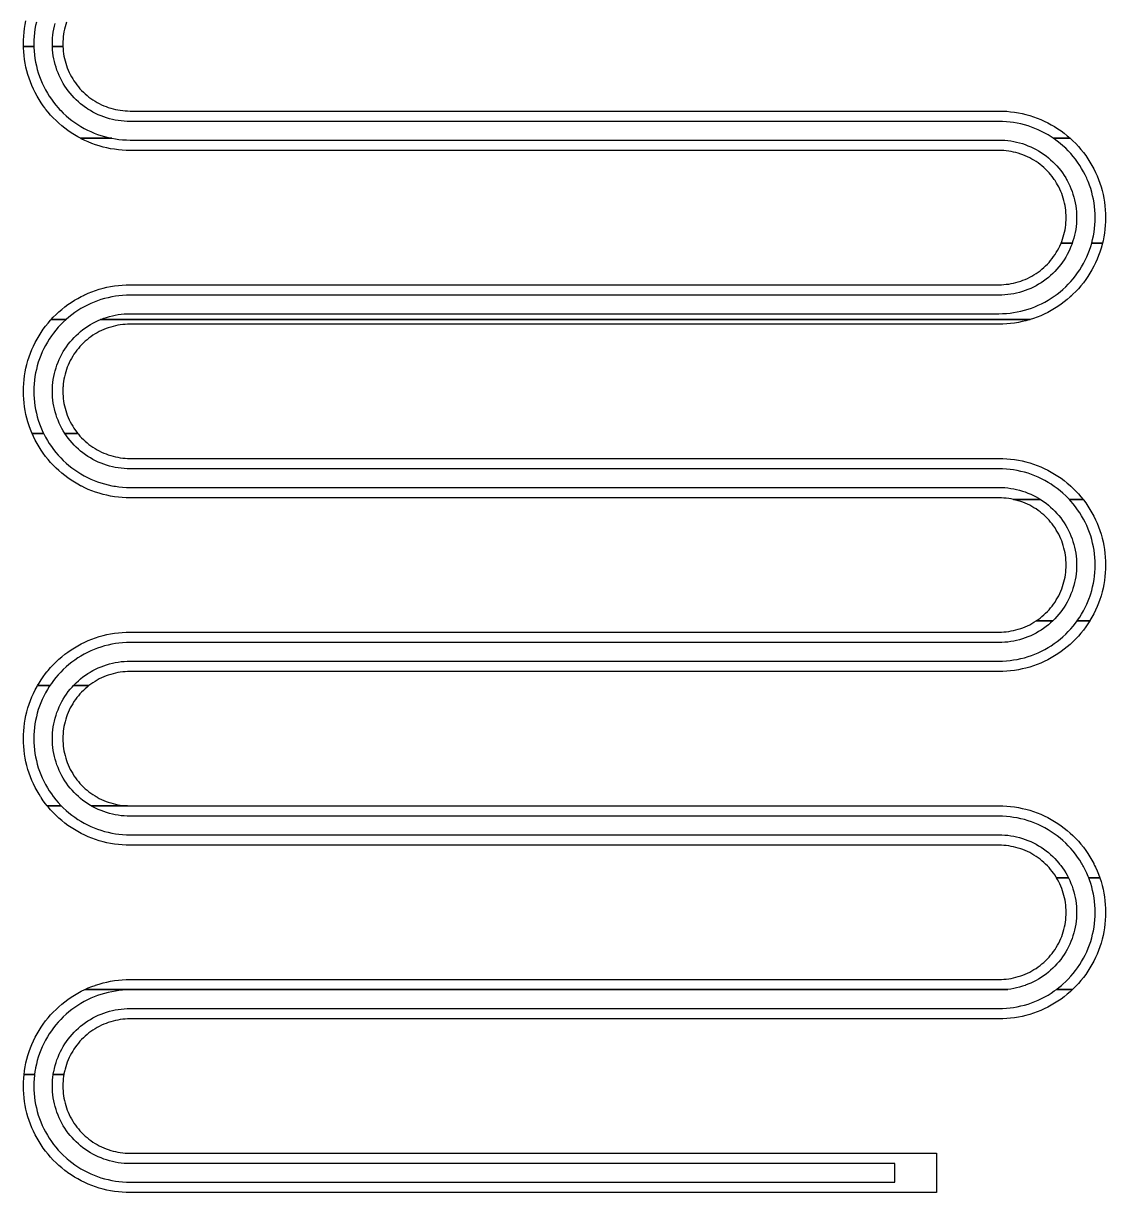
# Model space of a CAD drawing. Extents: x -4550 to 4550, y -4550 to 4550.
# Drawn here: x -2761 to -2139, y 29 to 703 of the extents above; entities that cross this region are included whole.
import ezdxf

# ---------------------------------------------------------------- set-up
doc = ezdxf.new("R2010")
doc.units = 0
doc.layers.add('L1D0', color=3, linetype='CONTINUOUS')

msp = doc.modelspace()

# ---------------------------------------------------------------- linework, layer by layer
at = {"layer": 'L1D0'}
for points in [[(-2753.894, 703.312), (-2754.338, 701.238), (-2754.701, 699.149), (-2754.985, 697.048), (-2755.188, 694.937), (-2755.309, 692.82), (-2755.35, 690.7), (-2755.323, 689.288), (-2761.324, 689.288), (-2761.35, 690.7), (-2761.309, 692.941), (-2761.186, 695.178), (-2760.982, 697.41), (-2760.696, 699.633), (-2760.329, 701.843), (-2759.882, 704.039)], [(-2736.58, 703.179), (-2737.011, 701.835), (-2737.393, 700.476), (-2737.725, 699.104), (-2738.007, 697.72), (-2738.238, 696.327), (-2738.418, 694.927), (-2738.547, 693.521), (-2738.624, 692.112), (-2738.65, 690.7), (-2738.624, 689.288), (-2744.623, 689.288), (-2744.65, 690.7), (-2744.617, 692.41), (-2744.519, 694.118), (-2744.355, 695.821), (-2744.127, 697.516), (-2743.833, 699.201), (-2743.476, 700.874), (-2743.054, 702.531)]]:
    msp.add_lwpolyline(points, dxfattribs=at)
for points in [[(-2728.467, 636.362), (-2730.026, 637.2), (-2731.96, 638.332), (-2733.851, 639.534), (-2735.697, 640.805), (-2737.496, 642.142), (-2739.244, 643.543), (-2740.94, 645.008), (-2742.581, 646.534), (-2744.166, 648.119), (-2745.692, 649.76), (-2747.157, 651.456), (-2748.374, 652.975), (-2748.558, 653.204), (-2749.056, 653.874), (-2749.895, 655.003), (-2751.166, 656.849), (-2752.368, 658.74), (-2753.5, 660.674), (-2754.561, 662.648), (-2755.549, 664.66), (-2756.463, 666.706), (-2757.302, 668.784), (-2758.064, 670.891), (-2758.749, 673.025), (-2759.355, 675.183), (-2759.882, 677.361), (-2760.329, 679.557), (-2760.696, 681.767), (-2760.982, 683.99), (-2761.186, 686.222), (-2761.309, 688.459), (-2761.324, 689.288), (-2755.323, 689.288), (-2755.309, 688.58), (-2755.188, 686.463), (-2754.985, 684.352), (-2754.701, 682.251), (-2754.338, 680.162), (-2753.894, 678.088), (-2753.371, 676.033), (-2752.77, 674), (-2752.092, 671.991), (-2751.337, 670.009), (-2750.507, 668.058), (-2749.603, 666.14), (-2748.626, 664.258), (-2747.577, 662.415), (-2746.459, 660.614), (-2745.272, 658.856), (-2744.019, 657.145), (-2742.702, 655.484), (-2741.322, 653.874), (-2740.489, 652.975), (-2739.881, 652.319), (-2738.381, 650.819), (-2736.826, 649.378), (-2735.216, 647.998), (-2733.555, 646.681), (-2731.844, 645.428), (-2730.086, 644.241), (-2728.285, 643.123), (-2726.442, 642.074), (-2724.56, 641.097), (-2722.642, 640.193), (-2720.691, 639.363), (-2718.709, 638.608), (-2716.7, 637.93), (-2714.667, 637.329), (-2712.612, 636.806), (-2710.538, 636.362)], [(-2168.734, 636.362), (-2169.914, 637.159), (-2171.715, 638.277), (-2173.558, 639.326), (-2175.44, 640.303), (-2177.358, 641.207), (-2179.309, 642.037), (-2181.291, 642.792), (-2183.3, 643.47), (-2185.333, 644.071), (-2187.388, 644.594), (-2189.462, 645.038), (-2191.551, 645.401), (-2193.652, 645.685), (-2195.763, 645.888), (-2197.88, 646.009), (-2200, 646.05), (-2700, 646.05), (-2701.71, 646.083), (-2703.418, 646.181), (-2705.121, 646.345), (-2706.816, 646.573), (-2708.501, 646.867), (-2710.174, 647.224), (-2711.831, 647.646), (-2713.472, 648.131), (-2715.092, 648.678), (-2716.691, 649.287), (-2718.265, 649.957), (-2719.812, 650.686), (-2721.33, 651.474), (-2722.817, 652.32), (-2723.872, 652.975), (-2724.27, 653.222), (-2725.236, 653.874), (-2725.688, 654.179), (-2727.068, 655.19), (-2728.408, 656.253), (-2729.707, 657.366), (-2730.962, 658.529), (-2732.171, 659.738), (-2733.334, 660.993), (-2734.447, 662.292), (-2735.51, 663.632), (-2736.521, 665.012), (-2737.478, 666.43), (-2738.38, 667.883), (-2739.226, 669.37), (-2740.014, 670.888), (-2740.743, 672.435), (-2741.413, 674.009), (-2742.022, 675.608), (-2742.569, 677.228), (-2743.054, 678.869), (-2743.476, 680.526), (-2743.833, 682.199), (-2744.127, 683.884), (-2744.355, 685.579), (-2744.519, 687.282), (-2744.617, 688.99), (-2744.623, 689.288), (-2738.624, 689.288), (-2738.547, 687.879), (-2738.418, 686.473), (-2738.238, 685.073), (-2738.007, 683.68), (-2737.725, 682.296), (-2737.393, 680.924), (-2737.011, 679.565), (-2736.58, 678.221), (-2736.1, 676.893), (-2735.571, 675.584), (-2734.996, 674.295), (-2734.373, 673.028), (-2733.705, 671.784), (-2732.991, 670.566), (-2732.234, 669.374), (-2731.434, 668.211), (-2730.591, 667.078), (-2729.708, 665.977), (-2728.785, 664.908), (-2727.824, 663.874), (-2726.826, 662.876), (-2725.792, 661.915), (-2724.723, 660.992), (-2723.622, 660.109), (-2722.489, 659.266), (-2721.326, 658.466), (-2720.134, 657.709), (-2718.916, 656.995), (-2717.672, 656.327), (-2716.405, 655.704), (-2715.116, 655.129), (-2713.807, 654.6), (-2712.479, 654.12), (-2711.712, 653.874), (-2711.135, 653.689), (-2709.776, 653.307), (-2708.404, 652.975), (-2707.02, 652.693), (-2705.627, 652.462), (-2704.227, 652.282), (-2702.821, 652.153), (-2701.412, 652.076), (-2700, 652.05), (-2200, 652.05), (-2197.759, 652.009), (-2195.522, 651.886), (-2193.29, 651.682), (-2191.067, 651.396), (-2188.857, 651.029), (-2186.661, 650.582), (-2184.483, 650.055), (-2182.325, 649.449), (-2180.191, 648.764), (-2178.084, 648.002), (-2176.006, 647.163), (-2173.96, 646.249), (-2171.948, 645.261), (-2169.974, 644.2), (-2168.04, 643.068), (-2166.149, 641.866), (-2164.303, 640.595), (-2162.504, 639.258), (-2160.756, 637.857), (-2159.06, 636.392), (-2159.028, 636.362)], [(-2164.248, 576.033), (-2163.9, 576.893), (-2163.42, 578.221), (-2162.989, 579.565), (-2162.607, 580.924), (-2162.275, 582.296), (-2161.993, 583.68), (-2161.762, 585.073), (-2161.582, 586.473), (-2161.453, 587.879), (-2161.376, 589.288), (-2161.35, 590.7), (-2161.376, 592.112), (-2161.453, 593.521), (-2161.582, 594.927), (-2161.762, 596.327), (-2161.993, 597.72), (-2162.275, 599.104), (-2162.607, 600.476), (-2162.989, 601.835), (-2163.42, 603.179), (-2163.9, 604.507), (-2164.429, 605.816), (-2165.004, 607.105), (-2165.627, 608.372), (-2166.295, 609.616), (-2166.82, 610.512), (-2167.009, 610.834), (-2167.766, 612.026), (-2168.172, 612.616), (-2168.566, 613.189), (-2169.409, 614.322), (-2170.292, 615.423), (-2171.215, 616.492), (-2172.176, 617.526), (-2173.174, 618.524), (-2174.208, 619.485), (-2175.277, 620.408), (-2176.378, 621.291), (-2177.511, 622.134), (-2178.674, 622.934), (-2179.866, 623.691), (-2181.084, 624.405), (-2182.328, 625.073), (-2183.595, 625.696), (-2184.884, 626.271), (-2186.193, 626.8), (-2187.521, 627.28), (-2188.865, 627.711), (-2190.224, 628.093), (-2191.596, 628.425), (-2192.98, 628.707), (-2194.373, 628.938), (-2195.773, 629.118), (-2197.179, 629.247), (-2198.588, 629.324), (-2200, 629.35), (-2700, 629.35), (-2702.241, 629.391), (-2704.478, 629.514), (-2706.71, 629.718), (-2708.933, 630.004), (-2711.143, 630.371), (-2713.339, 630.818), (-2715.517, 631.345), (-2717.675, 631.951), (-2719.809, 632.636), (-2721.916, 633.398), (-2723.994, 634.237), (-2726.04, 635.151), (-2728.052, 636.139), (-2728.467, 636.362), (-2710.538, 636.362), (-2708.449, 635.999), (-2706.348, 635.715), (-2704.237, 635.512), (-2702.12, 635.391), (-2700, 635.35), (-2200, 635.35), (-2198.29, 635.317), (-2196.582, 635.219), (-2194.879, 635.055), (-2193.184, 634.827), (-2191.499, 634.533), (-2189.826, 634.176), (-2188.169, 633.754), (-2186.528, 633.269), (-2184.908, 632.722), (-2183.309, 632.113), (-2181.735, 631.443), (-2180.188, 630.714), (-2178.67, 629.926), (-2177.183, 629.08), (-2175.73, 628.178), (-2174.312, 627.221), (-2172.932, 626.21), (-2171.592, 625.147), (-2170.293, 624.034), (-2169.038, 622.871), (-2167.829, 621.662), (-2166.666, 620.407), (-2165.553, 619.108), (-2164.49, 617.768), (-2163.479, 616.388), (-2162.522, 614.97), (-2161.62, 613.517), (-2161.107, 612.616), (-2160.774, 612.03), (-2159.986, 610.512), (-2159.257, 608.965), (-2158.587, 607.391), (-2157.978, 605.792), (-2157.431, 604.172), (-2156.946, 602.531), (-2156.524, 600.874), (-2156.167, 599.201), (-2155.873, 597.516), (-2155.645, 595.821), (-2155.481, 594.118), (-2155.383, 592.41), (-2155.35, 590.7), (-2155.383, 588.99), (-2155.481, 587.282), (-2155.645, 585.579), (-2155.873, 583.884), (-2156.167, 582.199), (-2156.524, 580.526), (-2156.946, 578.869), (-2157.431, 577.228), (-2157.834, 576.033)], [(-2146.629, 576.033), (-2146.106, 578.088), (-2145.662, 580.162), (-2145.299, 582.251), (-2145.015, 584.352), (-2144.812, 586.463), (-2144.691, 588.58), (-2144.65, 590.7), (-2144.691, 592.82), (-2144.812, 594.937), (-2145.015, 597.048), (-2145.299, 599.149), (-2145.662, 601.238), (-2146.106, 603.312), (-2146.629, 605.367), (-2147.23, 607.4), (-2147.908, 609.409), (-2148.328, 610.512), (-2148.663, 611.391), (-2149.184, 612.616), (-2149.493, 613.342), (-2150.397, 615.26), (-2151.374, 617.142), (-2152.423, 618.985), (-2153.541, 620.786), (-2154.728, 622.544), (-2155.981, 624.255), (-2157.298, 625.916), (-2158.678, 627.526), (-2160.119, 629.081), (-2161.619, 630.581), (-2163.174, 632.022), (-2164.784, 633.402), (-2166.445, 634.719), (-2168.156, 635.972), (-2168.734, 636.362), (-2159.028, 636.362), (-2157.419, 634.866), (-2155.834, 633.281), (-2154.308, 631.64), (-2152.843, 629.944), (-2151.442, 628.196), (-2150.105, 626.397), (-2148.834, 624.551), (-2147.632, 622.66), (-2146.5, 620.726), (-2145.439, 618.752), (-2144.451, 616.74), (-2143.537, 614.694), (-2142.698, 612.616), (-2141.937, 610.512), (-2141.936, 610.509), (-2141.251, 608.375), (-2140.645, 606.217), (-2140.118, 604.039), (-2139.671, 601.843), (-2139.304, 599.633), (-2139.018, 597.41), (-2138.814, 595.178), (-2138.691, 592.941), (-2138.65, 590.7), (-2138.691, 588.459), (-2138.814, 586.222), (-2139.018, 583.99), (-2139.304, 581.767), (-2139.671, 579.557), (-2140.118, 577.361), (-2140.439, 576.033)], [(-2745.337, 532.022), (-2744.166, 533.281), (-2742.581, 534.866), (-2740.94, 536.392), (-2739.244, 537.857), (-2737.496, 539.258), (-2735.697, 540.595), (-2733.851, 541.866), (-2731.96, 543.068), (-2730.026, 544.2), (-2728.052, 545.261), (-2727.188, 545.685), (-2726.775, 545.888), (-2726.178, 546.181), (-2726.04, 546.249), (-2723.994, 547.163), (-2721.916, 548.002), (-2719.809, 548.764), (-2717.675, 549.449), (-2715.517, 550.055), (-2713.339, 550.582), (-2711.143, 551.029), (-2708.933, 551.396), (-2706.71, 551.682), (-2704.478, 551.886), (-2702.241, 552.009), (-2700, 552.05), (-2200, 552.05), (-2198.588, 552.076), (-2197.179, 552.153), (-2195.773, 552.282), (-2194.373, 552.462), (-2192.98, 552.693), (-2191.596, 552.975), (-2190.224, 553.307), (-2188.865, 553.689), (-2187.521, 554.12), (-2186.193, 554.6), (-2184.884, 555.129), (-2183.595, 555.704), (-2182.328, 556.327), (-2181.084, 556.995), (-2179.866, 557.709), (-2178.674, 558.466), (-2177.511, 559.266), (-2176.378, 560.109), (-2175.277, 560.992), (-2174.208, 561.915), (-2173.174, 562.876), (-2172.176, 563.874), (-2171.215, 564.908), (-2170.292, 565.977), (-2169.409, 567.078), (-2168.566, 568.211), (-2167.766, 569.374), (-2167.009, 570.566), (-2166.295, 571.784), (-2165.627, 573.028), (-2165.004, 574.295), (-2164.429, 575.584), (-2164.248, 576.033), (-2157.834, 576.033), (-2157.978, 575.608), (-2158.587, 574.009), (-2159.257, 572.435), (-2159.986, 570.888), (-2160.774, 569.37), (-2161.62, 567.883), (-2162.522, 566.43), (-2163.479, 565.012), (-2164.49, 563.632), (-2165.553, 562.292), (-2166.666, 560.993), (-2167.829, 559.738), (-2169.038, 558.529), (-2170.293, 557.366), (-2171.592, 556.253), (-2172.932, 555.19), (-2174.312, 554.179), (-2175.73, 553.222), (-2177.183, 552.32), (-2178.67, 551.474), (-2180.188, 550.686), (-2181.735, 549.957), (-2183.309, 549.287), (-2184.908, 548.678), (-2186.528, 548.131), (-2188.169, 547.646), (-2189.826, 547.224), (-2191.499, 546.867), (-2193.184, 546.573), (-2194.879, 546.345), (-2196.582, 546.181), (-2198.29, 546.083), (-2200, 546.05), (-2700, 546.05), (-2702.12, 546.009), (-2704.237, 545.888), (-2706.348, 545.685), (-2708.449, 545.401), (-2710.538, 545.038), (-2712.612, 544.594), (-2714.667, 544.071), (-2716.7, 543.47), (-2718.709, 542.792), (-2720.691, 542.037), (-2722.642, 541.207), (-2724.56, 540.303), (-2726.442, 539.326), (-2728.285, 538.277), (-2730.086, 537.159), (-2731.844, 535.972), (-2733.555, 534.719), (-2735.216, 533.402), (-2736.826, 532.022)], [(-2716.905, 532.022), (-2716.691, 532.113), (-2715.092, 532.722), (-2713.472, 533.269), (-2711.831, 533.754), (-2710.174, 534.176), (-2708.501, 534.533), (-2706.816, 534.827), (-2705.121, 535.055), (-2703.418, 535.219), (-2701.71, 535.317), (-2700, 535.35), (-2200, 535.35), (-2197.88, 535.391), (-2195.763, 535.512), (-2193.652, 535.715), (-2191.551, 535.999), (-2189.462, 536.362), (-2187.388, 536.806), (-2185.333, 537.329), (-2183.3, 537.93), (-2181.291, 538.608), (-2179.309, 539.363), (-2177.358, 540.193), (-2175.44, 541.097), (-2173.558, 542.074), (-2171.715, 543.123), (-2169.914, 544.241), (-2168.156, 545.428), (-2167.805, 545.685), (-2167.528, 545.888), (-2167.128, 546.181), (-2166.445, 546.681), (-2164.784, 547.998), (-2163.174, 549.378), (-2161.619, 550.819), (-2160.119, 552.319), (-2158.678, 553.874), (-2157.298, 555.484), (-2155.981, 557.145), (-2154.728, 558.856), (-2153.541, 560.614), (-2152.423, 562.415), (-2151.374, 564.258), (-2150.397, 566.14), (-2149.493, 568.058), (-2148.663, 570.009), (-2147.908, 571.991), (-2147.23, 574), (-2146.629, 576.033), (-2140.439, 576.033), (-2140.645, 575.183), (-2141.251, 573.025), (-2141.936, 570.891), (-2142.698, 568.784), (-2143.537, 566.706), (-2144.451, 564.66), (-2145.439, 562.648), (-2146.5, 560.674), (-2147.632, 558.74), (-2148.834, 556.849), (-2150.105, 555.003), (-2151.442, 553.204), (-2152.843, 551.456), (-2154.308, 549.76), (-2155.834, 548.119), (-2157.419, 546.534), (-2157.799, 546.181), (-2158.114, 545.888), (-2158.332, 545.685), (-2159.06, 545.008), (-2160.756, 543.543), (-2162.504, 542.142), (-2164.303, 540.805), (-2166.149, 539.534), (-2168.04, 538.332), (-2169.974, 537.2), (-2171.948, 536.139), (-2173.96, 535.151), (-2176.006, 534.237), (-2178.084, 533.398), (-2180.191, 532.636), (-2182.104, 532.022)], [(-2756.34, 466.43), (-2756.463, 466.706), (-2757.302, 468.784), (-2758.064, 470.891), (-2758.749, 473.025), (-2759.355, 475.183), (-2759.882, 477.361), (-2760.329, 479.557), (-2760.696, 481.767), (-2760.982, 483.99), (-2761.186, 486.222), (-2761.309, 488.459), (-2761.35, 490.7), (-2761.319, 492.41), (-2761.311, 492.82), (-2761.309, 492.941), (-2761.186, 495.178), (-2760.982, 497.41), (-2760.696, 499.633), (-2760.329, 501.843), (-2759.882, 504.039), (-2759.355, 506.217), (-2758.749, 508.375), (-2758.064, 510.509), (-2757.302, 512.616), (-2756.463, 514.694), (-2755.549, 516.74), (-2754.561, 518.752), (-2753.5, 520.726), (-2752.368, 522.66), (-2751.166, 524.551), (-2749.895, 526.397), (-2748.558, 528.196), (-2747.157, 529.944), (-2745.692, 531.64), (-2745.337, 532.022), (-2736.826, 532.022), (-2738.381, 530.581), (-2739.881, 529.081), (-2741.322, 527.526), (-2742.702, 525.916), (-2744.019, 524.255), (-2745.272, 522.544), (-2746.459, 520.786), (-2747.577, 518.985), (-2748.626, 517.142), (-2749.603, 515.26), (-2750.507, 513.342), (-2751.337, 511.391), (-2752.092, 509.409), (-2752.77, 507.4), (-2753.371, 505.367), (-2753.894, 503.312), (-2754.338, 501.238), (-2754.701, 499.149), (-2754.985, 497.048), (-2755.188, 494.937), (-2755.302, 492.941), (-2755.309, 492.82), (-2755.317, 492.41), (-2755.35, 490.7), (-2755.309, 488.58), (-2755.188, 486.463), (-2754.985, 484.352), (-2754.701, 482.251), (-2754.338, 480.162), (-2753.894, 478.088), (-2753.371, 476.033), (-2752.77, 474), (-2752.092, 471.991), (-2751.337, 470.009), (-2750.507, 468.058), (-2749.74, 466.43)], [(-2737.478, 466.43), (-2738.38, 467.883), (-2739.226, 469.37), (-2740.014, 470.888), (-2740.743, 472.435), (-2741.413, 474.009), (-2742.022, 475.608), (-2742.569, 477.228), (-2743.054, 478.869), (-2743.476, 480.526), (-2743.833, 482.199), (-2744.127, 483.884), (-2744.355, 485.579), (-2744.519, 487.282), (-2744.617, 488.99), (-2744.65, 490.7), (-2744.617, 492.41), (-2744.594, 492.82), (-2744.587, 492.941), (-2744.519, 494.118), (-2744.355, 495.821), (-2744.127, 497.516), (-2743.833, 499.201), (-2743.476, 500.874), (-2743.054, 502.531), (-2742.569, 504.172), (-2742.022, 505.792), (-2741.413, 507.391), (-2740.743, 508.965), (-2740.014, 510.512), (-2739.226, 512.03), (-2738.38, 513.517), (-2737.478, 514.97), (-2736.521, 516.388), (-2735.51, 517.768), (-2734.447, 519.108), (-2733.334, 520.407), (-2732.171, 521.662), (-2730.962, 522.871), (-2729.707, 524.034), (-2728.408, 525.147), (-2727.068, 526.21), (-2725.688, 527.221), (-2724.27, 528.178), (-2722.817, 529.08), (-2721.33, 529.926), (-2719.812, 530.714), (-2718.265, 531.443), (-2716.905, 532.022), (-2182.104, 532.022), (-2182.325, 531.951), (-2184.483, 531.345), (-2186.661, 530.818), (-2188.857, 530.371), (-2191.067, 530.004), (-2193.29, 529.718), (-2195.522, 529.514), (-2197.759, 529.391), (-2200, 529.35), (-2700, 529.35), (-2701.412, 529.324), (-2702.821, 529.247), (-2704.227, 529.118), (-2705.627, 528.938), (-2707.02, 528.707), (-2708.404, 528.425), (-2709.776, 528.093), (-2711.135, 527.711), (-2712.479, 527.28), (-2713.807, 526.8), (-2715.116, 526.271), (-2716.405, 525.696), (-2717.672, 525.073), (-2718.916, 524.405), (-2720.134, 523.691), (-2721.326, 522.934), (-2722.489, 522.134), (-2723.622, 521.291), (-2724.723, 520.408), (-2725.792, 519.485), (-2726.826, 518.524), (-2727.824, 517.526), (-2728.785, 516.492), (-2729.708, 515.423), (-2730.591, 514.322), (-2731.434, 513.189), (-2732.234, 512.026), (-2732.991, 510.834), (-2733.705, 509.616), (-2734.373, 508.372), (-2734.996, 507.105), (-2735.571, 505.816), (-2736.1, 504.507), (-2736.58, 503.179), (-2737.011, 501.835), (-2737.393, 500.476), (-2737.725, 499.104), (-2738.007, 497.72), (-2738.238, 496.327), (-2738.418, 494.927), (-2738.547, 493.521), (-2738.579, 492.941), (-2738.586, 492.82), (-2738.608, 492.41), (-2738.624, 492.112), (-2738.65, 490.7), (-2738.624, 489.288), (-2738.547, 487.879), (-2738.418, 486.473), (-2738.238, 485.073), (-2738.007, 483.68), (-2737.725, 482.296), (-2737.393, 480.924), (-2737.011, 479.565), (-2736.58, 478.221), (-2736.1, 476.893), (-2735.571, 475.584), (-2734.996, 474.295), (-2734.373, 473.028), (-2733.705, 471.784), (-2732.991, 470.566), (-2732.234, 469.374), (-2731.434, 468.211), (-2730.591, 467.078), (-2730.071, 466.43)], [(-2191.596, 428.425), (-2192.98, 428.707), (-2194.373, 428.938), (-2195.773, 429.118), (-2197.179, 429.247), (-2198.588, 429.324), (-2200, 429.35), (-2700, 429.35), (-2702.241, 429.391), (-2704.478, 429.514), (-2706.71, 429.718), (-2708.933, 430.004), (-2711.143, 430.371), (-2713.339, 430.818), (-2715.517, 431.345), (-2717.675, 431.951), (-2719.809, 432.636), (-2721.916, 433.398), (-2723.994, 434.237), (-2726.04, 435.151), (-2727.767, 435.999), (-2728.052, 436.139), (-2728.467, 436.362), (-2730.026, 437.2), (-2731.96, 438.332), (-2733.851, 439.534), (-2735.697, 440.805), (-2737.496, 442.142), (-2739.244, 443.543), (-2740.94, 445.008), (-2742.581, 446.534), (-2744.166, 448.119), (-2745.692, 449.76), (-2747.157, 451.456), (-2748.558, 453.204), (-2749.895, 455.003), (-2751.166, 456.849), (-2752.368, 458.74), (-2753.5, 460.674), (-2754.561, 462.648), (-2755.549, 464.66), (-2756.34, 466.43), (-2749.74, 466.43), (-2749.603, 466.14), (-2748.626, 464.258), (-2747.577, 462.415), (-2746.459, 460.614), (-2745.272, 458.856), (-2744.019, 457.145), (-2742.702, 455.484), (-2741.322, 453.874), (-2739.881, 452.319), (-2738.381, 450.819), (-2736.826, 449.378), (-2735.216, 447.998), (-2733.555, 446.681), (-2731.844, 445.428), (-2730.086, 444.241), (-2728.285, 443.123), (-2726.442, 442.074), (-2724.56, 441.097), (-2722.642, 440.193), (-2720.691, 439.363), (-2718.709, 438.608), (-2716.7, 437.93), (-2714.667, 437.329), (-2712.612, 436.806), (-2710.538, 436.362), (-2709.255, 436.139), (-2708.449, 435.999), (-2706.348, 435.715), (-2704.237, 435.512), (-2702.12, 435.391), (-2700, 435.35), (-2200, 435.35), (-2198.29, 435.317), (-2196.582, 435.219), (-2194.879, 435.055), (-2193.184, 434.827), (-2191.499, 434.533), (-2189.826, 434.176), (-2188.169, 433.754), (-2186.528, 433.269), (-2184.908, 432.722), (-2183.309, 432.113), (-2181.735, 431.443), (-2180.188, 430.714), (-2178.67, 429.926), (-2177.183, 429.08), (-2176.128, 428.425)], [(-2159.511, 428.425), (-2160.119, 429.081), (-2161.619, 430.581), (-2163.174, 432.022), (-2164.784, 433.402), (-2166.445, 434.719), (-2168.156, 435.972), (-2168.196, 435.999), (-2168.404, 436.139), (-2168.734, 436.362), (-2169.914, 437.159), (-2171.715, 438.277), (-2173.558, 439.326), (-2175.44, 440.303), (-2177.358, 441.207), (-2179.309, 442.037), (-2181.291, 442.792), (-2183.3, 443.47), (-2185.333, 444.071), (-2187.388, 444.594), (-2189.462, 445.038), (-2191.551, 445.401), (-2193.652, 445.685), (-2195.763, 445.888), (-2197.88, 446.009), (-2200, 446.05), (-2700, 446.05), (-2701.71, 446.083), (-2703.418, 446.181), (-2705.121, 446.345), (-2706.816, 446.573), (-2708.501, 446.867), (-2710.174, 447.224), (-2711.831, 447.646), (-2713.472, 448.131), (-2715.092, 448.678), (-2716.691, 449.287), (-2718.265, 449.957), (-2719.812, 450.686), (-2721.33, 451.474), (-2722.817, 452.32), (-2724.27, 453.222), (-2725.688, 454.179), (-2727.068, 455.19), (-2728.408, 456.253), (-2729.707, 457.366), (-2730.962, 458.529), (-2732.171, 459.738), (-2733.334, 460.993), (-2734.447, 462.292), (-2735.51, 463.632), (-2736.521, 465.012), (-2737.478, 466.43), (-2730.071, 466.43), (-2729.708, 465.977), (-2728.785, 464.908), (-2727.824, 463.874), (-2726.826, 462.876), (-2725.792, 461.915), (-2724.723, 460.992), (-2723.622, 460.109), (-2722.489, 459.266), (-2721.326, 458.466), (-2720.134, 457.709), (-2718.916, 456.995), (-2717.672, 456.327), (-2716.405, 455.704), (-2715.116, 455.129), (-2713.807, 454.6), (-2712.479, 454.12), (-2711.135, 453.689), (-2709.776, 453.307), (-2708.404, 452.975), (-2707.02, 452.693), (-2705.627, 452.462), (-2704.227, 452.282), (-2702.821, 452.153), (-2701.412, 452.076), (-2700, 452.05), (-2200, 452.05), (-2197.759, 452.009), (-2195.522, 451.886), (-2193.29, 451.682), (-2191.067, 451.396), (-2188.857, 451.029), (-2186.661, 450.582), (-2184.483, 450.055), (-2182.325, 449.449), (-2180.191, 448.764), (-2178.084, 448.002), (-2176.006, 447.163), (-2173.96, 446.249), (-2171.948, 445.261), (-2169.974, 444.2), (-2168.04, 443.068), (-2166.149, 441.866), (-2164.303, 440.595), (-2162.504, 439.258), (-2160.756, 437.857), (-2159.06, 436.392), (-2159.028, 436.362), (-2158.788, 436.139), (-2158.637, 435.999), (-2157.419, 434.866), (-2155.834, 433.281), (-2154.308, 431.64), (-2152.843, 429.944), (-2151.626, 428.425)], [(-2178.674, 358.466), (-2177.511, 359.266), (-2176.378, 360.109), (-2175.277, 360.992), (-2174.208, 361.915), (-2173.174, 362.876), (-2172.176, 363.874), (-2171.215, 364.908), (-2170.292, 365.977), (-2169.409, 367.078), (-2168.566, 368.211), (-2167.766, 369.374), (-2167.009, 370.566), (-2166.295, 371.784), (-2165.945, 372.435), (-2165.629, 373.025), (-2165.627, 373.028), (-2165.004, 374.295), (-2164.429, 375.584), (-2163.9, 376.893), (-2163.42, 378.221), (-2162.989, 379.565), (-2162.607, 380.924), (-2162.275, 382.296), (-2161.993, 383.68), (-2161.762, 385.073), (-2161.582, 386.473), (-2161.453, 387.879), (-2161.376, 389.288), (-2161.35, 390.7), (-2161.376, 392.112), (-2161.453, 393.521), (-2161.582, 394.927), (-2161.762, 396.327), (-2161.993, 397.72), (-2162.275, 399.104), (-2162.607, 400.476), (-2162.989, 401.835), (-2163.42, 403.179), (-2163.9, 404.507), (-2164.429, 405.816), (-2165.004, 407.105), (-2165.627, 408.372), (-2166.295, 409.616), (-2167.009, 410.834), (-2167.766, 412.026), (-2168.566, 413.189), (-2169.409, 414.322), (-2170.292, 415.423), (-2171.215, 416.492), (-2172.176, 417.526), (-2173.174, 418.524), (-2174.208, 419.485), (-2175.277, 420.408), (-2176.378, 421.291), (-2177.511, 422.134), (-2178.674, 422.934), (-2179.866, 423.691), (-2181.084, 424.405), (-2182.328, 425.073), (-2183.595, 425.696), (-2184.884, 426.271), (-2186.193, 426.8), (-2187.521, 427.28), (-2188.865, 427.711), (-2190.224, 428.093), (-2191.596, 428.425), (-2176.128, 428.425), (-2175.73, 428.178), (-2174.312, 427.221), (-2172.932, 426.21), (-2171.592, 425.147), (-2170.293, 424.034), (-2169.038, 422.871), (-2167.829, 421.662), (-2166.666, 420.407), (-2165.553, 419.108), (-2164.49, 417.768), (-2163.479, 416.388), (-2162.522, 414.97), (-2161.62, 413.517), (-2160.774, 412.03), (-2159.986, 410.512), (-2159.257, 408.965), (-2158.587, 407.391), (-2157.978, 405.792), (-2157.431, 404.172), (-2156.946, 402.531), (-2156.524, 400.874), (-2156.167, 399.201), (-2155.873, 397.516), (-2155.645, 395.821), (-2155.481, 394.118), (-2155.383, 392.41), (-2155.35, 390.7), (-2155.383, 388.99), (-2155.481, 387.282), (-2155.645, 385.579), (-2155.873, 383.884), (-2156.167, 382.199), (-2156.524, 380.526), (-2156.946, 378.869), (-2157.431, 377.228), (-2157.978, 375.608), (-2158.587, 374.009), (-2159.005, 373.028), (-2159.006, 373.025), (-2159.257, 372.435), (-2159.986, 370.888), (-2160.774, 369.37), (-2161.62, 367.883), (-2162.522, 366.43), (-2163.479, 365.012), (-2164.49, 363.632), (-2165.553, 362.292), (-2166.666, 360.993), (-2167.829, 359.738), (-2169.038, 358.529), (-2169.106, 358.466)], [(-2155.014, 358.466), (-2154.728, 358.856), (-2153.541, 360.614), (-2152.423, 362.415), (-2151.374, 364.258), (-2150.397, 366.14), (-2149.493, 368.058), (-2148.663, 370.009), (-2147.908, 371.991), (-2147.758, 372.435), (-2147.559, 373.025), (-2147.558, 373.028), (-2147.23, 374), (-2146.629, 376.033), (-2146.106, 378.088), (-2145.662, 380.162), (-2145.299, 382.251), (-2145.015, 384.352), (-2144.812, 386.463), (-2144.691, 388.58), (-2144.65, 390.7), (-2144.691, 392.82), (-2144.812, 394.937), (-2145.015, 397.048), (-2145.299, 399.149), (-2145.662, 401.238), (-2146.106, 403.312), (-2146.629, 405.367), (-2147.23, 407.4), (-2147.908, 409.409), (-2148.663, 411.391), (-2149.493, 413.342), (-2150.397, 415.26), (-2151.374, 417.142), (-2152.423, 418.985), (-2153.541, 420.786), (-2154.728, 422.544), (-2155.981, 424.255), (-2157.298, 425.916), (-2158.678, 427.526), (-2159.511, 428.425), (-2151.626, 428.425), (-2151.442, 428.196), (-2150.105, 426.397), (-2148.834, 424.551), (-2147.632, 422.66), (-2146.5, 420.726), (-2145.439, 418.752), (-2144.451, 416.74), (-2143.537, 414.694), (-2142.698, 412.616), (-2141.936, 410.509), (-2141.251, 408.375), (-2140.645, 406.217), (-2140.118, 404.039), (-2139.671, 401.843), (-2139.304, 399.633), (-2139.018, 397.41), (-2138.814, 395.178), (-2138.691, 392.941), (-2138.65, 390.7), (-2138.691, 388.459), (-2138.814, 386.222), (-2139.018, 383.99), (-2139.304, 381.767), (-2139.671, 379.557), (-2140.118, 377.361), (-2140.645, 375.183), (-2141.25, 373.028), (-2141.251, 373.025), (-2141.44, 372.435), (-2141.936, 370.891), (-2142.698, 368.784), (-2143.537, 366.706), (-2144.451, 364.66), (-2145.439, 362.648), (-2146.5, 360.674), (-2147.632, 358.74), (-2147.806, 358.466)], [(-2753.169, 321.291), (-2752.368, 322.66), (-2751.166, 324.551), (-2749.895, 326.397), (-2748.558, 328.196), (-2747.819, 329.118), (-2747.716, 329.247), (-2747.654, 329.324), (-2747.157, 329.944), (-2745.692, 331.64), (-2744.166, 333.281), (-2742.581, 334.866), (-2740.94, 336.392), (-2739.244, 337.857), (-2737.496, 339.258), (-2735.697, 340.595), (-2733.851, 341.866), (-2731.96, 343.068), (-2730.026, 344.2), (-2728.052, 345.261), (-2726.04, 346.249), (-2723.994, 347.163), (-2721.916, 348.002), (-2719.809, 348.764), (-2717.675, 349.449), (-2715.517, 350.055), (-2713.339, 350.582), (-2711.143, 351.029), (-2708.933, 351.396), (-2706.71, 351.682), (-2704.478, 351.886), (-2702.241, 352.009), (-2700, 352.05), (-2200, 352.05), (-2198.588, 352.076), (-2197.179, 352.153), (-2195.773, 352.282), (-2194.373, 352.462), (-2192.98, 352.693), (-2191.596, 352.975), (-2190.224, 353.307), (-2188.865, 353.689), (-2187.521, 354.12), (-2186.193, 354.6), (-2184.884, 355.129), (-2183.595, 355.704), (-2182.328, 356.327), (-2181.084, 356.995), (-2179.866, 357.709), (-2178.674, 358.466), (-2169.106, 358.466), (-2170.293, 357.366), (-2171.592, 356.253), (-2172.932, 355.19), (-2174.312, 354.179), (-2175.73, 353.222), (-2177.183, 352.32), (-2178.67, 351.474), (-2180.188, 350.686), (-2181.735, 349.957), (-2183.309, 349.287), (-2184.908, 348.678), (-2186.528, 348.131), (-2188.169, 347.646), (-2189.826, 347.224), (-2191.499, 346.867), (-2193.184, 346.573), (-2194.879, 346.345), (-2196.582, 346.181), (-2198.29, 346.083), (-2200, 346.05), (-2700, 346.05), (-2702.12, 346.009), (-2704.237, 345.888), (-2706.348, 345.685), (-2708.449, 345.401), (-2710.538, 345.038), (-2712.612, 344.594), (-2714.667, 344.071), (-2716.7, 343.47), (-2718.709, 342.792), (-2720.691, 342.037), (-2722.642, 341.207), (-2724.56, 340.303), (-2726.442, 339.326), (-2728.285, 338.277), (-2730.086, 337.159), (-2731.844, 335.972), (-2733.555, 334.719), (-2735.216, 333.402), (-2736.826, 332.022), (-2738.381, 330.581), (-2739.881, 329.081), (-2741.322, 327.526), (-2742.702, 325.916), (-2744.019, 324.255), (-2745.272, 322.544), (-2746.118, 321.291)], [(-2732.515, 321.291), (-2732.171, 321.662), (-2730.962, 322.871), (-2729.707, 324.034), (-2728.408, 325.147), (-2727.068, 326.21), (-2725.688, 327.221), (-2724.27, 328.178), (-2722.817, 329.08), (-2722.75, 329.118), (-2722.523, 329.247), (-2722.388, 329.324), (-2721.33, 329.926), (-2719.812, 330.714), (-2718.265, 331.443), (-2716.691, 332.113), (-2715.092, 332.722), (-2713.472, 333.269), (-2711.831, 333.754), (-2710.174, 334.176), (-2708.501, 334.533), (-2706.816, 334.827), (-2705.121, 335.055), (-2703.418, 335.219), (-2701.71, 335.317), (-2700, 335.35), (-2200, 335.35), (-2197.88, 335.391), (-2195.763, 335.512), (-2193.652, 335.715), (-2191.551, 335.999), (-2189.462, 336.362), (-2187.388, 336.806), (-2185.333, 337.329), (-2183.3, 337.93), (-2181.291, 338.608), (-2179.309, 339.363), (-2177.358, 340.193), (-2175.44, 341.097), (-2173.558, 342.074), (-2171.715, 343.123), (-2169.914, 344.241), (-2168.156, 345.428), (-2166.445, 346.681), (-2164.784, 347.998), (-2163.174, 349.378), (-2161.619, 350.819), (-2160.119, 352.319), (-2158.678, 353.874), (-2157.298, 355.484), (-2155.981, 357.145), (-2155.014, 358.466), (-2147.806, 358.466), (-2148.834, 356.849), (-2150.105, 355.003), (-2151.442, 353.204), (-2152.843, 351.456), (-2154.308, 349.76), (-2155.834, 348.119), (-2157.419, 346.534), (-2159.06, 345.008), (-2160.756, 343.543), (-2162.504, 342.142), (-2164.303, 340.805), (-2166.149, 339.534), (-2168.04, 338.332), (-2169.974, 337.2), (-2171.948, 336.139), (-2173.96, 335.151), (-2176.006, 334.237), (-2178.084, 333.398), (-2180.191, 332.636), (-2182.325, 331.951), (-2184.483, 331.345), (-2186.661, 330.818), (-2188.857, 330.371), (-2191.067, 330.004), (-2193.29, 329.718), (-2195.522, 329.514), (-2197.759, 329.391), (-2200, 329.35), (-2700, 329.35), (-2701.412, 329.324), (-2702.821, 329.247), (-2704.227, 329.118), (-2705.627, 328.938), (-2707.02, 328.707), (-2708.404, 328.425), (-2709.776, 328.093), (-2711.135, 327.711), (-2712.479, 327.28), (-2713.807, 326.8), (-2715.116, 326.271), (-2716.405, 325.696), (-2717.672, 325.073), (-2718.916, 324.405), (-2720.134, 323.691), (-2721.326, 322.934), (-2722.489, 322.134), (-2723.622, 321.291)], [(-2747.654, 252.076), (-2748.558, 253.204), (-2749.895, 255.003), (-2751.166, 256.849), (-2751.354, 257.145), (-2751.494, 257.366), (-2752.368, 258.74), (-2753.5, 260.674), (-2754.561, 262.648), (-2755.549, 264.66), (-2756.463, 266.706), (-2757.302, 268.784), (-2758.064, 270.891), (-2758.749, 273.025), (-2759.355, 275.183), (-2759.882, 277.361), (-2760.329, 279.557), (-2760.696, 281.767), (-2760.982, 283.99), (-2761.186, 286.222), (-2761.309, 288.459), (-2761.35, 290.7), (-2761.309, 292.941), (-2761.186, 295.178), (-2760.982, 297.41), (-2760.696, 299.633), (-2760.329, 301.843), (-2759.882, 304.039), (-2759.355, 306.217), (-2758.749, 308.375), (-2758.064, 310.509), (-2757.302, 312.616), (-2756.463, 314.694), (-2755.549, 316.74), (-2754.561, 318.752), (-2753.5, 320.726), (-2753.169, 321.291), (-2746.118, 321.291), (-2746.459, 320.786), (-2747.577, 318.985), (-2748.626, 317.142), (-2749.603, 315.26), (-2750.507, 313.342), (-2751.337, 311.391), (-2752.092, 309.409), (-2752.77, 307.4), (-2753.371, 305.367), (-2753.894, 303.312), (-2754.338, 301.238), (-2754.701, 299.149), (-2754.985, 297.048), (-2755.188, 294.937), (-2755.309, 292.82), (-2755.35, 290.7), (-2755.309, 288.58), (-2755.188, 286.463), (-2754.985, 284.352), (-2754.701, 282.251), (-2754.338, 280.162), (-2753.894, 278.088), (-2753.371, 276.033), (-2752.77, 274), (-2752.092, 271.991), (-2751.337, 270.009), (-2750.507, 268.058), (-2749.603, 266.14), (-2748.626, 264.258), (-2747.577, 262.415), (-2746.459, 260.614), (-2745.272, 258.856), (-2744.181, 257.366), (-2744.019, 257.145), (-2742.702, 255.484), (-2741.322, 253.874), (-2739.881, 252.319), (-2739.638, 252.076)], [(-2722.388, 252.076), (-2722.817, 252.32), (-2724.27, 253.222), (-2725.688, 254.179), (-2727.068, 255.19), (-2728.408, 256.253), (-2729.449, 257.145), (-2729.707, 257.366), (-2730.962, 258.529), (-2732.171, 259.738), (-2733.334, 260.993), (-2734.447, 262.292), (-2735.51, 263.632), (-2736.521, 265.012), (-2737.478, 266.43), (-2738.38, 267.883), (-2739.226, 269.37), (-2740.014, 270.888), (-2740.743, 272.435), (-2741.413, 274.009), (-2742.022, 275.608), (-2742.569, 277.228), (-2743.054, 278.869), (-2743.476, 280.526), (-2743.833, 282.199), (-2744.127, 283.884), (-2744.355, 285.579), (-2744.519, 287.282), (-2744.617, 288.99), (-2744.65, 290.7), (-2744.617, 292.41), (-2744.519, 294.118), (-2744.355, 295.821), (-2744.127, 297.516), (-2743.833, 299.201), (-2743.476, 300.874), (-2743.054, 302.531), (-2742.569, 304.172), (-2742.022, 305.792), (-2741.413, 307.391), (-2740.743, 308.965), (-2740.014, 310.512), (-2739.226, 312.03), (-2738.38, 313.517), (-2737.478, 314.97), (-2736.521, 316.388), (-2735.51, 317.768), (-2734.447, 319.108), (-2733.334, 320.407), (-2732.515, 321.291), (-2723.622, 321.291), (-2724.723, 320.408), (-2725.792, 319.485), (-2726.826, 318.524), (-2727.824, 317.526), (-2728.785, 316.492), (-2729.708, 315.423), (-2730.591, 314.322), (-2731.434, 313.189), (-2732.234, 312.026), (-2732.991, 310.834), (-2733.705, 309.616), (-2734.373, 308.372), (-2734.996, 307.105), (-2735.571, 305.816), (-2736.1, 304.507), (-2736.58, 303.179), (-2737.011, 301.835), (-2737.393, 300.476), (-2737.725, 299.104), (-2738.007, 297.72), (-2738.238, 296.327), (-2738.418, 294.927), (-2738.547, 293.521), (-2738.624, 292.112), (-2738.65, 290.7), (-2738.624, 289.288), (-2738.547, 287.879), (-2738.418, 286.473), (-2738.238, 285.073), (-2738.007, 283.68), (-2737.725, 282.296), (-2737.393, 280.924), (-2737.011, 279.565), (-2736.58, 278.221), (-2736.1, 276.893), (-2735.571, 275.584), (-2734.996, 274.295), (-2734.373, 273.028), (-2733.705, 271.784), (-2732.991, 270.566), (-2732.234, 269.374), (-2731.434, 268.211), (-2730.591, 267.078), (-2729.708, 265.977), (-2728.785, 264.908), (-2727.824, 263.874), (-2726.826, 262.876), (-2725.792, 261.915), (-2724.723, 260.992), (-2723.622, 260.109), (-2722.489, 259.266), (-2721.326, 258.466), (-2720.134, 257.709), (-2719.549, 257.366), (-2719.172, 257.145), (-2718.916, 256.995), (-2717.672, 256.327), (-2716.405, 255.704), (-2715.116, 255.129), (-2713.807, 254.6), (-2712.479, 254.12), (-2711.135, 253.689), (-2709.776, 253.307), (-2708.404, 252.975), (-2707.02, 252.693), (-2705.627, 252.462), (-2704.227, 252.282), (-2702.821, 252.153), (-2701.412, 252.076)], [(-2166.82, 210.512), (-2167.009, 210.834), (-2167.766, 212.026), (-2168.566, 213.189), (-2169.409, 214.322), (-2170.292, 215.423), (-2171.215, 216.492), (-2172.176, 217.526), (-2173.174, 218.524), (-2174.208, 219.485), (-2175.277, 220.408), (-2176.378, 221.291), (-2177.511, 222.134), (-2178.674, 222.934), (-2179.866, 223.691), (-2181.084, 224.405), (-2182.328, 225.073), (-2183.595, 225.696), (-2184.884, 226.271), (-2186.193, 226.8), (-2187.521, 227.28), (-2188.865, 227.711), (-2190.224, 228.093), (-2191.596, 228.425), (-2192.98, 228.707), (-2194.373, 228.938), (-2195.773, 229.118), (-2197.179, 229.247), (-2198.588, 229.324), (-2200, 229.35), (-2700, 229.35), (-2702.241, 229.391), (-2704.478, 229.514), (-2706.71, 229.718), (-2708.933, 230.004), (-2711.143, 230.371), (-2713.339, 230.818), (-2715.517, 231.345), (-2717.675, 231.951), (-2719.809, 232.636), (-2721.916, 233.398), (-2723.994, 234.237), (-2726.04, 235.151), (-2728.052, 236.139), (-2730.026, 237.2), (-2731.96, 238.332), (-2733.851, 239.534), (-2735.697, 240.805), (-2737.496, 242.142), (-2739.244, 243.543), (-2740.94, 245.008), (-2742.581, 246.534), (-2744.166, 248.119), (-2745.692, 249.76), (-2747.157, 251.456), (-2747.654, 252.076), (-2739.638, 252.076), (-2738.381, 250.819), (-2736.826, 249.378), (-2735.216, 247.998), (-2733.555, 246.681), (-2731.844, 245.428), (-2730.086, 244.241), (-2728.285, 243.123), (-2726.442, 242.074), (-2724.56, 241.097), (-2722.642, 240.193), (-2720.691, 239.363), (-2718.709, 238.608), (-2716.7, 237.93), (-2714.667, 237.329), (-2712.612, 236.806), (-2710.538, 236.362), (-2708.449, 235.999), (-2706.348, 235.715), (-2704.237, 235.512), (-2702.12, 235.391), (-2700, 235.35), (-2200, 235.35), (-2198.29, 235.317), (-2196.582, 235.219), (-2194.879, 235.055), (-2193.184, 234.827), (-2191.499, 234.533), (-2189.826, 234.176), (-2188.169, 233.754), (-2186.528, 233.269), (-2184.908, 232.722), (-2183.309, 232.113), (-2181.735, 231.443), (-2180.188, 230.714), (-2178.67, 229.926), (-2177.183, 229.08), (-2175.73, 228.178), (-2174.312, 227.221), (-2172.932, 226.21), (-2171.592, 225.147), (-2170.293, 224.034), (-2169.038, 222.871), (-2167.829, 221.662), (-2166.666, 220.407), (-2165.553, 219.108), (-2165.09, 218.524), (-2164.49, 217.768), (-2163.479, 216.388), (-2162.522, 214.97), (-2161.62, 213.517), (-2160.774, 212.03), (-2159.986, 210.512)], [(-2148.328, 210.512), (-2148.663, 211.391), (-2149.493, 213.342), (-2150.397, 215.26), (-2151.374, 217.142), (-2151.73, 217.768), (-2152.16, 218.524), (-2152.423, 218.985), (-2153.541, 220.786), (-2154.728, 222.544), (-2155.981, 224.255), (-2157.298, 225.916), (-2158.678, 227.526), (-2160.119, 229.081), (-2161.619, 230.581), (-2163.174, 232.022), (-2164.784, 233.402), (-2166.445, 234.719), (-2168.156, 235.972), (-2169.914, 237.159), (-2171.715, 238.277), (-2173.558, 239.326), (-2175.44, 240.303), (-2177.358, 241.207), (-2179.309, 242.037), (-2181.291, 242.792), (-2183.3, 243.47), (-2185.333, 244.071), (-2187.388, 244.594), (-2189.462, 245.038), (-2191.551, 245.401), (-2193.652, 245.685), (-2195.763, 245.888), (-2197.88, 246.009), (-2200, 246.05), (-2700, 246.05), (-2701.71, 246.083), (-2703.418, 246.181), (-2705.121, 246.345), (-2706.816, 246.573), (-2708.501, 246.867), (-2710.174, 247.224), (-2711.831, 247.646), (-2713.472, 248.131), (-2715.092, 248.678), (-2716.691, 249.287), (-2718.265, 249.957), (-2719.812, 250.686), (-2721.33, 251.474), (-2722.388, 252.076), (-2701.412, 252.076), (-2700, 252.05), (-2200, 252.05), (-2197.759, 252.009), (-2195.522, 251.886), (-2193.29, 251.682), (-2191.067, 251.396), (-2188.857, 251.029), (-2186.661, 250.582), (-2184.483, 250.055), (-2182.325, 249.449), (-2180.191, 248.764), (-2178.084, 248.002), (-2176.006, 247.163), (-2173.96, 246.249), (-2171.948, 245.261), (-2169.974, 244.2), (-2168.04, 243.068), (-2166.149, 241.866), (-2164.303, 240.595), (-2162.504, 239.258), (-2160.756, 237.857), (-2159.06, 236.392), (-2157.419, 234.866), (-2155.834, 233.281), (-2154.308, 231.64), (-2152.843, 229.944), (-2151.442, 228.196), (-2150.105, 226.397), (-2148.834, 224.551), (-2147.632, 222.66), (-2146.5, 220.726), (-2145.439, 218.752), (-2145.327, 218.524), (-2144.956, 217.768), (-2144.451, 216.74), (-2143.537, 214.694), (-2142.698, 212.616), (-2141.937, 210.512)], [(-2725.825, 146.345), (-2723.994, 147.163), (-2721.916, 148.002), (-2720.047, 148.678), (-2719.809, 148.764), (-2717.675, 149.449), (-2715.517, 150.055), (-2713.339, 150.582), (-2711.143, 151.029), (-2708.933, 151.396), (-2706.71, 151.682), (-2704.478, 151.886), (-2702.241, 152.009), (-2700, 152.05), (-2200, 152.05), (-2198.588, 152.076), (-2197.179, 152.153), (-2195.773, 152.282), (-2194.373, 152.462), (-2192.98, 152.693), (-2191.596, 152.975), (-2190.224, 153.307), (-2188.865, 153.689), (-2187.521, 154.12), (-2186.193, 154.6), (-2184.884, 155.129), (-2183.595, 155.704), (-2182.328, 156.327), (-2181.084, 156.995), (-2179.866, 157.709), (-2178.674, 158.466), (-2177.511, 159.266), (-2176.378, 160.109), (-2175.277, 160.992), (-2174.208, 161.915), (-2173.174, 162.876), (-2172.176, 163.874), (-2171.215, 164.908), (-2170.292, 165.977), (-2169.409, 167.078), (-2168.566, 168.211), (-2167.766, 169.374), (-2167.009, 170.566), (-2166.295, 171.784), (-2165.627, 173.028), (-2165.004, 174.295), (-2164.429, 175.584), (-2163.9, 176.893), (-2163.42, 178.221), (-2162.989, 179.565), (-2162.607, 180.924), (-2162.275, 182.296), (-2161.993, 183.68), (-2161.762, 185.073), (-2161.582, 186.473), (-2161.453, 187.879), (-2161.376, 189.288), (-2161.35, 190.7), (-2161.376, 192.112), (-2161.453, 193.521), (-2161.582, 194.927), (-2161.762, 196.327), (-2161.993, 197.72), (-2162.275, 199.104), (-2162.607, 200.476), (-2162.989, 201.835), (-2163.42, 203.179), (-2163.9, 204.507), (-2164.429, 205.816), (-2165.004, 207.105), (-2165.627, 208.372), (-2166.295, 209.616), (-2166.82, 210.512), (-2159.986, 210.512), (-2159.257, 208.965), (-2158.587, 207.391), (-2157.978, 205.792), (-2157.431, 204.172), (-2156.946, 202.531), (-2156.524, 200.874), (-2156.167, 199.201), (-2155.873, 197.516), (-2155.645, 195.821), (-2155.481, 194.118), (-2155.383, 192.41), (-2155.35, 190.7), (-2155.383, 188.99), (-2155.481, 187.282), (-2155.645, 185.579), (-2155.873, 183.884), (-2156.167, 182.199), (-2156.524, 180.526), (-2156.946, 178.869), (-2157.431, 177.228), (-2157.978, 175.608), (-2158.587, 174.009), (-2159.257, 172.435), (-2159.986, 170.888), (-2160.774, 169.37), (-2161.62, 167.883), (-2162.522, 166.43), (-2163.479, 165.012), (-2164.49, 163.632), (-2165.553, 162.292), (-2166.666, 160.993), (-2167.829, 159.738), (-2169.038, 158.529), (-2170.293, 157.366), (-2171.592, 156.253), (-2172.932, 155.19), (-2174.312, 154.179), (-2175.73, 153.222), (-2177.183, 152.32), (-2178.67, 151.474), (-2180.188, 150.686), (-2181.735, 149.957), (-2183.309, 149.287), (-2184.682, 148.764), (-2184.908, 148.678), (-2186.528, 148.131), (-2188.169, 147.646), (-2189.826, 147.224), (-2191.499, 146.867), (-2193.184, 146.573), (-2194.879, 146.345)], [(-2166.904, 146.345), (-2166.445, 146.681), (-2164.784, 147.998), (-2163.991, 148.678), (-2163.891, 148.764), (-2163.174, 149.378), (-2161.619, 150.819), (-2160.119, 152.319), (-2158.678, 153.874), (-2157.298, 155.484), (-2155.981, 157.145), (-2154.728, 158.856), (-2153.541, 160.614), (-2152.423, 162.415), (-2151.374, 164.258), (-2150.397, 166.14), (-2149.493, 168.058), (-2148.663, 170.009), (-2147.908, 171.991), (-2147.23, 174), (-2146.629, 176.033), (-2146.106, 178.088), (-2145.662, 180.162), (-2145.299, 182.251), (-2145.015, 184.352), (-2144.812, 186.463), (-2144.691, 188.58), (-2144.65, 190.7), (-2144.691, 192.82), (-2144.812, 194.937), (-2145.015, 197.048), (-2145.299, 199.149), (-2145.662, 201.238), (-2146.106, 203.312), (-2146.629, 205.367), (-2147.23, 207.4), (-2147.908, 209.409), (-2148.328, 210.512), (-2141.937, 210.512), (-2141.936, 210.509), (-2141.251, 208.375), (-2140.645, 206.217), (-2140.118, 204.039), (-2139.671, 201.843), (-2139.304, 199.633), (-2139.018, 197.41), (-2138.814, 195.178), (-2138.691, 192.941), (-2138.65, 190.7), (-2138.691, 188.459), (-2138.814, 186.222), (-2139.018, 183.99), (-2139.304, 181.767), (-2139.671, 179.557), (-2140.118, 177.361), (-2140.645, 175.183), (-2141.251, 173.025), (-2141.936, 170.891), (-2142.698, 168.784), (-2143.537, 166.706), (-2144.451, 164.66), (-2145.439, 162.648), (-2146.5, 160.674), (-2147.632, 158.74), (-2148.834, 156.849), (-2150.105, 155.003), (-2151.442, 153.204), (-2152.843, 151.456), (-2154.308, 149.76), (-2155.234, 148.764), (-2155.834, 148.119), (-2157.419, 146.534), (-2157.622, 146.345)], [(-2760.982, 97.41), (-2760.752, 99.201), (-2760.696, 99.633), (-2760.329, 101.843), (-2759.882, 104.039), (-2759.355, 106.217), (-2758.749, 108.375), (-2758.064, 110.509), (-2757.302, 112.616), (-2756.463, 114.694), (-2755.549, 116.74), (-2754.561, 118.752), (-2753.5, 120.726), (-2752.368, 122.66), (-2751.166, 124.551), (-2749.895, 126.397), (-2748.558, 128.196), (-2747.157, 129.944), (-2745.692, 131.64), (-2744.166, 133.281), (-2742.581, 134.866), (-2740.94, 136.392), (-2739.244, 137.857), (-2737.496, 139.258), (-2735.697, 140.595), (-2733.851, 141.866), (-2731.96, 143.068), (-2730.026, 144.2), (-2728.052, 145.261), (-2726.04, 146.249), (-2725.825, 146.345), (-2194.879, 146.345), (-2196.582, 146.181), (-2198.29, 146.083), (-2200, 146.05), (-2700, 146.05), (-2702.12, 146.009), (-2704.237, 145.888), (-2706.348, 145.685), (-2708.449, 145.401), (-2710.538, 145.038), (-2712.612, 144.594), (-2714.667, 144.071), (-2716.7, 143.47), (-2718.709, 142.792), (-2720.691, 142.037), (-2722.642, 141.207), (-2724.56, 140.303), (-2726.442, 139.326), (-2728.285, 138.277), (-2730.086, 137.159), (-2731.844, 135.972), (-2733.555, 134.719), (-2735.216, 133.402), (-2736.826, 132.022), (-2738.381, 130.581), (-2739.881, 129.081), (-2741.322, 127.526), (-2742.702, 125.916), (-2744.019, 124.255), (-2745.272, 122.544), (-2746.459, 120.786), (-2747.577, 118.985), (-2748.626, 117.142), (-2749.603, 115.26), (-2750.507, 113.342), (-2751.337, 111.391), (-2752.092, 109.409), (-2752.77, 107.4), (-2753.371, 105.367), (-2753.894, 103.312), (-2754.338, 101.238), (-2754.617, 99.633), (-2754.692, 99.201), (-2754.701, 99.149), (-2754.936, 97.41)], [(-2744.141, 97.41), (-2744.127, 97.516), (-2743.833, 99.201), (-2743.741, 99.633), (-2743.476, 100.874), (-2743.054, 102.531), (-2742.569, 104.172), (-2742.022, 105.792), (-2741.413, 107.391), (-2740.743, 108.965), (-2740.014, 110.512), (-2739.226, 112.03), (-2738.38, 113.517), (-2737.478, 114.97), (-2736.521, 116.388), (-2735.51, 117.768), (-2734.447, 119.108), (-2733.334, 120.407), (-2732.171, 121.662), (-2730.962, 122.871), (-2729.707, 124.034), (-2728.408, 125.147), (-2727.068, 126.21), (-2725.688, 127.221), (-2724.27, 128.178), (-2722.817, 129.08), (-2721.33, 129.926), (-2719.812, 130.714), (-2718.265, 131.443), (-2716.691, 132.113), (-2715.092, 132.722), (-2713.472, 133.269), (-2711.831, 133.754), (-2710.174, 134.176), (-2708.501, 134.533), (-2706.816, 134.827), (-2705.121, 135.055), (-2703.418, 135.219), (-2701.71, 135.317), (-2700, 135.35), (-2200, 135.35), (-2197.88, 135.391), (-2195.763, 135.512), (-2193.652, 135.715), (-2191.551, 135.999), (-2189.462, 136.362), (-2187.388, 136.806), (-2185.333, 137.329), (-2183.3, 137.93), (-2181.291, 138.608), (-2179.309, 139.363), (-2177.358, 140.193), (-2175.44, 141.097), (-2173.558, 142.074), (-2171.715, 143.123), (-2169.914, 144.241), (-2168.156, 145.428), (-2166.904, 146.345), (-2157.622, 146.345), (-2159.06, 145.008), (-2160.756, 143.543), (-2162.504, 142.142), (-2164.303, 140.805), (-2166.149, 139.534), (-2168.04, 138.332), (-2169.974, 137.2), (-2171.948, 136.139), (-2173.96, 135.151), (-2176.006, 134.237), (-2178.084, 133.398), (-2180.191, 132.636), (-2182.325, 131.951), (-2184.483, 131.345), (-2186.661, 130.818), (-2188.857, 130.371), (-2191.067, 130.004), (-2193.29, 129.718), (-2195.522, 129.514), (-2197.759, 129.391), (-2200, 129.35), (-2700, 129.35), (-2701.412, 129.324), (-2702.821, 129.247), (-2704.227, 129.118), (-2705.627, 128.938), (-2707.02, 128.707), (-2708.404, 128.425), (-2709.776, 128.093), (-2711.135, 127.711), (-2712.479, 127.28), (-2713.807, 126.8), (-2715.116, 126.271), (-2716.405, 125.696), (-2717.672, 125.073), (-2718.916, 124.405), (-2720.134, 123.691), (-2721.326, 122.934), (-2722.489, 122.134), (-2723.622, 121.291), (-2724.723, 120.408), (-2725.792, 119.485), (-2726.826, 118.524), (-2727.824, 117.526), (-2728.785, 116.492), (-2729.708, 115.423), (-2730.591, 114.322), (-2731.434, 113.189), (-2732.234, 112.026), (-2732.991, 110.834), (-2733.705, 109.616), (-2734.373, 108.372), (-2734.996, 107.105), (-2735.571, 105.816), (-2736.1, 104.507), (-2736.58, 103.179), (-2737.011, 101.835), (-2737.393, 100.476), (-2737.597, 99.633), (-2737.702, 99.201), (-2737.725, 99.104), (-2738.007, 97.72), (-2738.058, 97.41)], [(-2700, 29.35), (-2702.241, 29.391), (-2704.478, 29.514), (-2706.71, 29.718), (-2708.933, 30.004), (-2711.143, 30.371), (-2713.339, 30.818), (-2715.517, 31.345), (-2717.675, 31.951), (-2719.809, 32.636), (-2721.916, 33.398), (-2723.994, 34.237), (-2726.04, 35.151), (-2728.052, 36.139), (-2730.026, 37.2), (-2731.96, 38.332), (-2733.851, 39.534), (-2735.697, 40.805), (-2736.1, 41.105), (-2737.496, 42.142), (-2739.244, 43.543), (-2740.94, 45.008), (-2742.581, 46.534), (-2744.166, 48.119), (-2745.692, 49.76), (-2747.157, 51.456), (-2748.558, 53.204), (-2749.895, 55.003), (-2751.166, 56.849), (-2752.368, 58.74), (-2753.5, 60.674), (-2754.561, 62.648), (-2755.549, 64.66), (-2756.463, 66.706), (-2757.302, 68.784), (-2758.064, 70.891), (-2758.749, 73.025), (-2759.355, 75.183), (-2759.882, 77.361), (-2760.329, 79.557), (-2760.696, 81.767), (-2760.982, 83.99), (-2761.186, 86.222), (-2761.309, 88.459), (-2761.35, 90.7), (-2761.309, 92.941), (-2761.186, 95.178), (-2760.982, 97.41), (-2754.936, 97.41), (-2754.985, 97.048), (-2755.188, 94.937), (-2755.309, 92.82), (-2755.35, 90.7), (-2755.309, 88.58), (-2755.188, 86.463), (-2754.985, 84.352), (-2754.701, 82.251), (-2754.338, 80.162), (-2753.894, 78.088), (-2753.371, 76.033), (-2752.77, 74), (-2752.092, 71.991), (-2751.337, 70.009), (-2750.507, 68.058), (-2749.603, 66.14), (-2748.626, 64.258), (-2747.577, 62.415), (-2746.459, 60.614), (-2745.272, 58.856), (-2744.019, 57.145), (-2742.702, 55.484), (-2741.322, 53.874), (-2739.881, 52.319), (-2738.381, 50.819), (-2736.826, 49.378), (-2736.1, 48.756), (-2735.216, 47.998), (-2733.555, 46.681), (-2731.844, 45.428), (-2730.086, 44.241), (-2728.285, 43.123), (-2726.442, 42.074), (-2724.56, 41.097), (-2722.642, 40.193), (-2720.691, 39.363), (-2718.709, 38.608), (-2716.7, 37.93), (-2714.667, 37.329), (-2712.612, 36.806), (-2710.538, 36.362), (-2708.449, 35.999), (-2706.348, 35.715), (-2704.237, 35.512), (-2702.12, 35.391), (-2700, 35.35), (-2260, 35.35), (-2260, 46.05), (-2700, 46.05), (-2701.71, 46.083), (-2703.418, 46.181), (-2705.121, 46.345), (-2706.816, 46.573), (-2708.501, 46.867), (-2710.174, 47.224), (-2711.831, 47.646), (-2713.472, 48.131), (-2715.092, 48.678), (-2716.691, 49.287), (-2718.265, 49.957), (-2719.812, 50.686), (-2721.33, 51.474), (-2722.817, 52.32), (-2724.27, 53.222), (-2725.688, 54.179), (-2727.068, 55.19), (-2728.408, 56.253), (-2729.707, 57.366), (-2730.962, 58.529), (-2732.171, 59.738), (-2733.334, 60.993), (-2734.447, 62.292), (-2735.51, 63.632), (-2736.1, 64.437), (-2736.521, 65.012), (-2737.478, 66.43), (-2738.38, 67.883), (-2739.226, 69.37), (-2740.014, 70.888), (-2740.743, 72.435), (-2741.413, 74.009), (-2742.022, 75.608), (-2742.569, 77.228), (-2743.054, 78.869), (-2743.476, 80.526), (-2743.833, 82.199), (-2744.127, 83.884), (-2744.355, 85.579), (-2744.519, 87.282), (-2744.617, 88.99), (-2744.65, 90.7), (-2744.617, 92.41), (-2744.519, 94.118), (-2744.355, 95.821), (-2744.141, 97.41), (-2738.058, 97.41), (-2738.238, 96.327), (-2738.418, 94.927), (-2738.547, 93.521), (-2738.624, 92.112), (-2738.65, 90.7), (-2738.624, 89.288), (-2738.547, 87.879), (-2738.418, 86.473), (-2738.238, 85.073), (-2738.007, 83.68), (-2737.725, 82.296), (-2737.393, 80.924), (-2737.011, 79.565), (-2736.58, 78.221), (-2736.1, 76.893), (-2735.571, 75.584), (-2734.996, 74.295), (-2734.373, 73.028), (-2733.705, 71.784), (-2732.991, 70.566), (-2732.234, 69.374), (-2731.434, 68.211), (-2730.591, 67.078), (-2729.708, 65.977), (-2728.785, 64.908), (-2727.824, 63.874), (-2726.826, 62.876), (-2725.792, 61.915), (-2724.723, 60.992), (-2723.622, 60.109), (-2722.489, 59.266), (-2721.326, 58.466), (-2720.134, 57.709), (-2718.916, 56.995), (-2717.672, 56.327), (-2716.405, 55.704), (-2715.116, 55.129), (-2713.807, 54.6), (-2712.479, 54.12), (-2711.135, 53.689), (-2709.776, 53.307), (-2708.404, 52.975), (-2707.02, 52.693), (-2705.627, 52.462), (-2704.227, 52.282), (-2702.821, 52.153), (-2701.412, 52.076), (-2700, 52.05), (-2236, 52.05), (-2236, 29.35)]]:
    msp.add_lwpolyline(points, close=True, dxfattribs=at)

doc.saveas('drawing.dxf')
